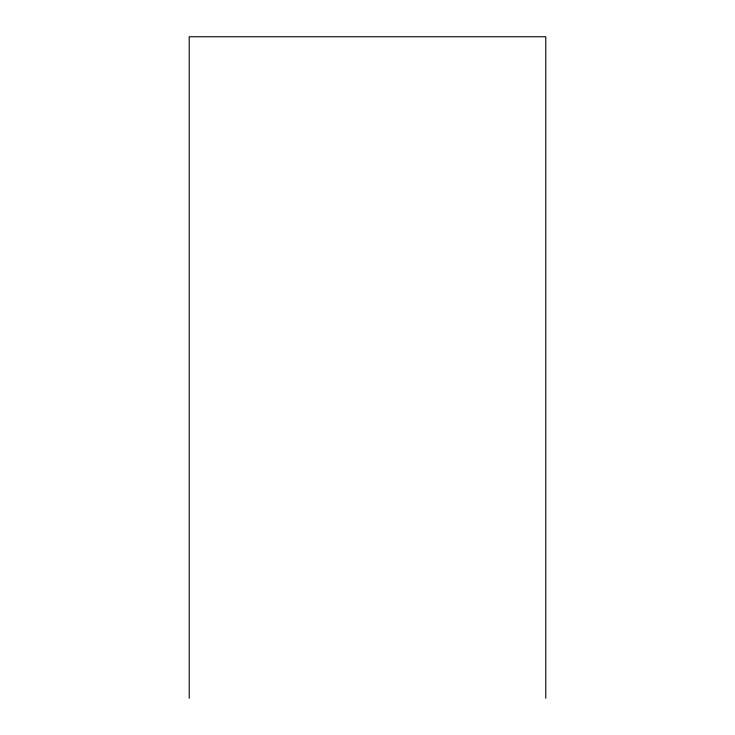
<?xml version="1.0" encoding="UTF-8"?>
<svg xmlns="http://www.w3.org/2000/svg" width="735" height="735" viewBox="0 0 735 735"><rect width="100%" height="100%" fill="white"/><g stroke="black" fill="none" stroke-linecap="round" stroke-linejoin="round"><path stroke-width="1.1" d="M545.783 698.25L545.783 36.75L189.217 36.75L189.217 698.25"/></g></svg>
